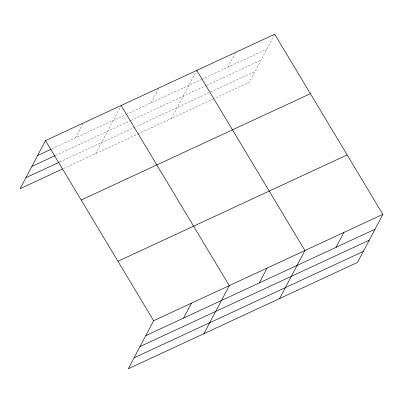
<?xml version="1.0" encoding="UTF-8"?>
<svg xmlns="http://www.w3.org/2000/svg" width="403" height="403" viewBox="0 0 403 403"><rect width="100%" height="100%" fill="white"/><g stroke="black" fill="none" stroke-linecap="round" stroke-linejoin="round"><path stroke-width="0.3" stroke-dasharray="2.02 1.51" d="M75.457 137.932L83.018 123.59M95.788 153.543L121.127 105.49M151.095 102.836L158.948 87.94M171.431 118.447L196.765 70.394M227.881 67.205L235.443 52.864M274.408 34.784L249.361 82.288L214.351 98.534M51.745 148.929L125.691 114.618M126.26 114.356L201.339 79.522M201.903 79.26L266.846 49.126M55.574 155.422L130.648 120.588M131.212 120.326L206.301 85.486M206.865 85.224L261.079 60.072M59.79 161.981L209.953 92.307M210.517 92.045L255.134 71.346M63.614 168.474L137.559 134.164M138.128 133.902L213.786 98.795"/><path stroke-width="0.6" d="M382.85 214.361L153.639 320.712L128.3 368.765L357.511 262.413L382.85 214.361L274.7 34.235L45.489 140.587L20.15 188.639L62.485 168.998M183.607 318.058L191.46 303.162M203.943 333.669L229.277 285.616L121.127 105.49M259.245 282.961L267.098 268.066M279.581 298.573L304.92 250.52L196.765 70.394M336.031 247.331L343.885 232.44M37.635 155.477L51.181 149.191M31.862 166.419L55.01 155.684M25.918 177.698L59.226 162.243M81.174 200.029L310.391 93.677M117.948 261.27L347.159 154.918M145.785 335.603L374.997 229.252M140.017 346.55L369.229 240.198M134.073 357.824L363.284 251.472M45.489 140.587L153.639 320.712"/></g></svg>
